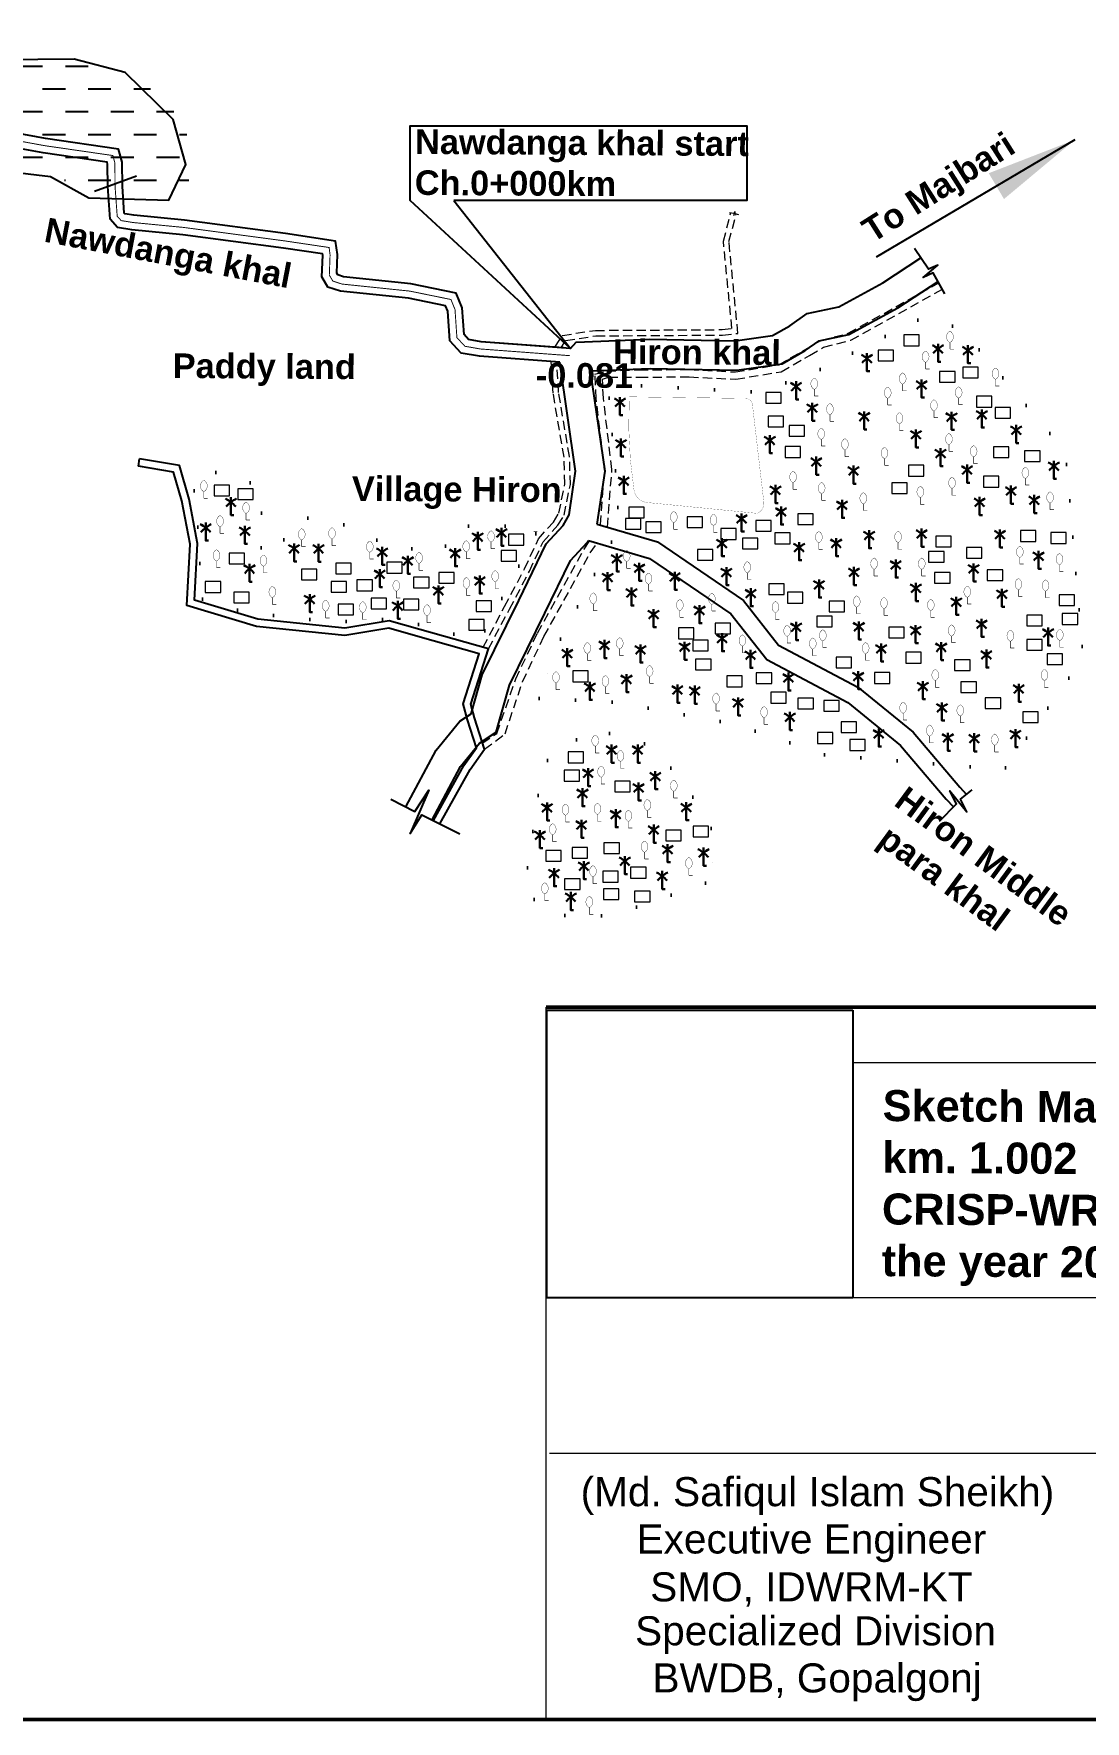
# Model space of a CAD drawing. Header units: millimetres. Extents: x 103 to 31349, y -116980 to -48.
# Drawn here: x 30132 to 30709, y -116980 to -116055 of the extents above; entities that cross this region are included whole.
import ezdxf
from ezdxf.enums import TextEntityAlignment as Align

# ---------------------------------------------------------------- set-up
doc = ezdxf.new("R2010")
doc.units = ezdxf.units.MM
doc.header["$MEASUREMENT"] = 0
for name, pattern in [('ACAD_ISO02W100', [15, 12, -3]), ('CENTERX2', [4, 2.5, -0.5, 0.5, -0.5]), ('DASHED2', [0.375, 0.25, -0.125]), ('DOT2', [0.125, 0, -0.125]), ('HIDDENX2', [0.75, 0.5, -0.25])]:
    doc.linetypes.add(name, pattern=pattern)
for name, color, linetype in [('boundary', 7, 'Continuous'), ('Home Stead', 151, 'Continuous'), ('Khal', 4, 'Continuous'), ('TEXT', 5, 'Continuous'), ('Trees', 77, 'Continuous')]:
    doc.layers.add(name, color=color, linetype=linetype)
for name, color, linetype, lineweight in [('Earthan Road', 7, 'DASHED2', 9), ('existing-profile', 5, 'ACAD_ISO02W100', 25), ('FRAM', 7, 'Continuous', 50), ('HOUSE', 144, 'Continuous', 18), ('PL', 7, 'Continuous', 15), ('Pond or Ditch', 7, 'Continuous', 9), ('PUCCA ROAD', 1, 'Continuous', 30)]:
    doc.layers.add(name, color=color, linetype=linetype, lineweight=lineweight)
doc.styles.add('AR', font='arial.ttf', dxfattribs={"height": 450})
doc.styles.get("Standard").update_dxf_attribs({"font": 'arial.ttf'})
doc.styles.add('sum', font='arialbd.ttf')
doc.dimstyles.get("Standard").update_dxf_attribs({"dimtxt": 0.18, "dimasz": 0.18, "dimexe": 0.18, "dimexo": 0.0625, "dimgap": 0.09, "dimtad": 0, "dimtih": 1, "dimtoh": 1, "dimdec": 4, "dimzin": 0, "dimdsep": 46, "dimtxsty": 'Standard', "dimblk": 'DATUMBLANK', "dimcen": 0.09, "dimadec": 0, "dimazin": 0, "dimtfac": 1, "dimtdec": 4, "dimtofl": 0, "dimtmove": 0, "dimatfit": 3, "dimfxl": 1, "dimtolj": 1, "dimtzin": 0, "dimarcsym": 0})
picture_1 = doc.add_image_def('image1.png', size_in_pixel=(204, 192))

# ---------------------------------------------------------------- blocks, each defined once
blk = doc.blocks.new('A$C7FEE66E4')
at = {"layer": 'Trees', "linetype": 'Continuous', "const_width": 0.000142}
blk.add_lwpolyline([(0, 0.00001, 0.606435), (0, 0.00493, 0.606435)], format="xyb", close=True, dxfattribs=at)
at = {"layer": 'Trees', "linetype": 'Continuous', "const_width": 0.000252}
for points in [[(0, 0.00001), (0, -0.00287)], [(0, -0.00287), (0.00172, -0.00287)]]:
    blk.add_lwpolyline(points, dxfattribs=at)
blk = doc.blocks.new('A$C01DB3217')
at = {"layer": 'Trees', "color": 1, "lineweight": 30}
blk.add_lwpolyline([(0, 0.0028), (0, -0.00714), (0.00154, -0.00714)], dxfattribs=at)
for centre, start, end in [((-0.01201, -0.01535), 41.24911, 62.67823), ((0.01201, -0.01535), 117.32177, 138.75089)]:
    blk.add_arc(centre, 0.01949, start, end, dxfattribs=at)
blk = doc.blocks.new('_DatumBlank')
at = {"color": 0, "linetype": 'ByBlock', "lineweight": -2}
for p, q in [((0, 0.577), (-1, 0)), ((0, -0.577), (0, 0.577)), ((-1, 0), (0, -0.577))]:
    blk.add_line(p, q, dxfattribs=at)

msp = doc.modelspace()

# ---------------------------------------------------------------- hatches: boundary and pattern name
at = {"layer": 'Khal', "lineweight": 25, "ltscale": 0.1}
h = msp.add_hatch(dxfattribs=at)
h.set_pattern_fill('DASH', color=256, scale=100, style=0)
h.set_pattern_definition([(0, (-24825.422, 12427.32), (12.5, 12.5), [12.5, -12.5])])
h.paths.add_polyline_path([(30146.78, -116133.86), (30167.74, -116145.59), (30211.6, -116146.81), (30220.95, -116127.33), (30214.04, -116102.57), (30187.64, -116076.86), (30159.61, -116069.55), (30119.81, -116069.96), (30080, -116069.15), (30069.44, -116067.93), (30056.45, -116084.98), (30036.95, -116084.57), (30008.92, -116082.13), (30001.61, -116076.86), (29991.46, -116068.34), (29963.43, -116063.46), (29914.15, -116075.27), (29868.66, -116074.86), (29847.94, -116080.95), (29842.26, -116096.37), (29842.16, -116125.62), (29855.26, -116143.05), (29895.46, -116151.19), (29929.82, -116153.21), (29963.29, -116148.92), (29986.01, -116144.12), (29999.85, -116142.84), (30024.22, -116120.32), (30042.1, -116120.72), (30062.81, -116124.38), (30094.49, -116127.62)])

# ---------------------------------------------------------------- linework, layer by layer
at = {"layer": 'boundary', "color": 0, "const_width": 1.88}
msp.add_lwpolyline([(29287.27, -115510.5), (31347.69, -115510.5), (31347.69, -116979.22), (29287.27, -116979.22), (29287.27, -115510.5)], dxfattribs=at)
at = {"layer": 'Earthan Road', "color": 7, "linetype": 'HIDDENX2', "ltscale": 10}
for points in [[(30417.98, -116226.84), (30422.02, -116220.32), (30440.22, -116217.6), (30509.58, -116217.19), (30515.02, -116216.59), (30510.3, -116168.72), (30514.38, -116153.06)], [(30421.35, -116227.09), (30423.83, -116223.08), (30440.45, -116220.59), (30509.76, -116220.19), (30518.29, -116219.24), (30513.34, -116168.95), (30517.31, -116153.71)], [(30513.74, -116152.92), (30516, -116153.4), (30516.06, -116154.54), (30516.49, -116152.48), (30516.62, -116153.55), (30518.51, -116154)], [(30442.8, -116324.26), (30442.91, -116324.09), (30445.17, -116293.97), (30440.54, -116255.08), (30439.88, -116241.52), (30446.38, -116239.87), (30464.02, -116239.21), (30491.72, -116239.1), (30516.89, -116240.37), (30540.67, -116236.43), (30555.59, -116227.82), (30563.72, -116223.12), (30578.71, -116219.19), (30628.38, -116191.56)], [(30446.81, -116325.45), (30446.83, -116325.43), (30449.19, -116293.88), (30444.53, -116254.75), (30444.03, -116244.4), (30447.38, -116243.33), (30464.04, -116243.21), (30491.63, -116243.1), (30517.12, -116244.38), (30542.04, -116240.25), (30557.59, -116231.28), (30565.25, -116226.85), (30580.21, -116222.93), (30630.37, -116195.03)], [(30378.59, -116391.32), (30390.36, -116369.04), (30401.3, -116348.33), (30408.95, -116331.83), (30417.21, -116322.67), (30420.14, -116317.79), (30423.41, -116301.81), (30422.96, -116287.12), (30416.99, -116252), (30415.9, -116234.7)], [(30381.54, -116392.15), (30393.01, -116370.44), (30403.99, -116349.66), (30411.48, -116333.5), (30419.63, -116324.46), (30422.98, -116318.9), (30426.42, -116302.07), (30425.95, -116286.82), (30419.98, -116251.65), (30418.92, -116234.93)], [(30378.09, -116443.87), (30386.07, -116438.64), (30396.46, -116408.7), (30408.4, -116383.53), (30433.93, -116337.56), (30437, -116332.96)], [(30379.4, -116447.23), (30390.62, -116438.85), (30400.18, -116410.2), (30411.96, -116385.36), (30437.35, -116339.64), (30441.01, -116334.16)]]:
    msp.add_lwpolyline(points, dxfattribs=at)
at = {"layer": 'FRAM', "linetype": 'Continuous', "const_width": 2.08}
msp.add_lwpolyline([(30413.05, -116588.67), (31344.55, -116588.67), (31344.55, -116588.67)], dxfattribs=at)
at = {"layer": 'Home Stead', "color": 7, "linetype": 'DOT2', "lineweight": 50, "ltscale": 159.474072, "flags": 128}
for points in [[(30409.31, -116419.35), (30451.68, -116421.51), (30516.62, -116433.48), (30565.21, -116450.18), (30664.37, -116458.36), (30707.58, -116397.08), (30697.82, -116284.25), (30640.68, -116216.7), (30619.4, -116210.67), (30558.67, -116241.37), (30529.87, -116251.44), (30460.18, -116247.74), (30447.56, -116254.13), (30452.24, -116307.34), (30452.68, -116326.89), (30420, -116388.76), (30409.31, -116419.35)], [(30407.46, -116329.05), (30377.65, -116386.01), (30374.29, -116387.45), (30336.51, -116376.98), (30321.36, -116375.87), (30296.73, -116377.59), (30247.45, -116372.19), (30224.02, -116364.63), (30223.57, -116350.22), (30221.69, -116314.24), (30219.2, -116299.72), (30226.78, -116295.19), (30240.48, -116296.1), (30249.88, -116300.4), (30255.21, -116304.13), (30258.77, -116311.45), (30256.33, -116320.58), (30253.76, -116330.21), (30258.16, -116339.44), (30265.67, -116341.07), (30270.34, -116330.31), (30277.85, -116319.77), (30303.84, -116324.43), (30327.59, -116336.2), (30355.41, -116339.04), (30359.87, -116333.76), (30362.71, -116325.04), (30391.33, -116324.97), (30407.12, -116324.34), (30407.46, -116329.05)], [(30500.56, -116520.63), (30474.89, -116529.62), (30448.43, -116538.61), (30416.94, -116538.34), (30401.06, -116524.86), (30406.36, -116488.63), (30410.35, -116461.29), (30414.82, -116451.08), (30439.7, -116436.27), (30471.19, -116445.53), (30490.5, -116468.27), (30507.7, -116497.62), (30500.56, -116520.63)]]:
    msp.add_lwpolyline(points, dxfattribs=at)
at = {"layer": 'HOUSE'}
for points in [[(30609.25, -116225.99), (30617.69, -116225.99), (30617.69, -116220.09), (30609.25, -116220.09), (30609.25, -116225.99)], [(30595.18, -116234.36), (30603.61, -116234.36), (30603.61, -116228.45), (30595.18, -116228.45), (30595.18, -116234.36)], [(30628.85, -116245.96), (30637.29, -116245.96), (30637.29, -116240.05), (30628.85, -116240.05), (30628.85, -116245.96)], [(30641.6, -116243.68), (30650.04, -116243.68), (30650.04, -116237.77), (30641.6, -116237.77), (30641.6, -116243.68)], [(30533.53, -116257.56), (30541.97, -116257.56), (30541.97, -116251.65), (30533.53, -116251.65), (30533.53, -116257.56)], [(30649.02, -116259.65), (30657.46, -116259.65), (30657.46, -116253.74), (30649.02, -116253.74), (30649.02, -116259.65)], [(30659.29, -116265.73), (30667.73, -116265.73), (30667.73, -116259.83), (30659.29, -116259.83), (30659.29, -116265.73)], [(30534.86, -116270.48), (30543.3, -116270.48), (30543.3, -116264.58), (30534.86, -116264.58), (30534.86, -116270.48)], [(30546.28, -116275.62), (30554.72, -116275.62), (30554.72, -116269.71), (30546.28, -116269.71), (30546.28, -116275.62)], [(30544.19, -116287.22), (30552.62, -116287.22), (30552.62, -116281.31), (30544.19, -116281.31), (30544.19, -116287.22)], [(30658.33, -116287.31), (30666.77, -116287.31), (30666.77, -116281.4), (30658.33, -116281.4), (30658.33, -116287.31)], [(30675.44, -116289.57), (30683.87, -116289.57), (30683.87, -116283.67), (30675.44, -116283.67), (30675.44, -116289.57)], [(30611.7, -116297.44), (30620.13, -116297.44), (30620.13, -116291.54), (30611.7, -116291.54), (30611.7, -116297.44)], [(30231.16, -116308.38), (30239.6, -116308.38), (30239.6, -116302.48), (30231.16, -116302.48), (30231.16, -116308.38)], [(30244.15, -116310.3), (30252.59, -116310.3), (30252.59, -116304.4), (30244.15, -116304.4), (30244.15, -116310.3)], [(30602.56, -116307.1), (30611, -116307.1), (30611, -116301.19), (30602.56, -116301.19), (30602.56, -116307.1)], [(30652.88, -116303.49), (30661.32, -116303.49), (30661.32, -116297.59), (30652.88, -116297.59), (30652.88, -116303.49)], [(30458.38, -116320.36), (30466.82, -116320.36), (30466.82, -116314.46), (30458.38, -116314.46), (30458.38, -116320.36)], [(30456.65, -116326.62), (30465.09, -116326.62), (30465.09, -116320.71), (30456.65, -116320.71), (30456.65, -116326.62)], [(30467.7, -116328.45), (30476.14, -116328.45), (30476.14, -116322.54), (30467.7, -116322.54), (30467.7, -116328.45)], [(30490.5, -116325.75), (30498.94, -116325.75), (30498.94, -116319.85), (30490.5, -116319.85), (30490.5, -116325.75)], [(30528.11, -116327.73), (30536.55, -116327.73), (30536.55, -116321.82), (30528.11, -116321.82), (30528.11, -116327.73)], [(30551.04, -116324.1), (30559.47, -116324.1), (30559.47, -116318.2), (30551.04, -116318.2), (30551.04, -116324.1)], [(30392.45, -116335.28), (30400.89, -116335.28), (30400.89, -116329.37), (30392.45, -116329.37), (30392.45, -116335.28)], [(30508.83, -116332.18), (30517.27, -116332.18), (30517.27, -116326.27), (30508.83, -116326.27), (30508.83, -116332.18)], [(30520.76, -116337.36), (30529.2, -116337.36), (30529.2, -116331.45), (30520.76, -116331.45), (30520.76, -116337.36)], [(30538.47, -116334.59), (30546.91, -116334.59), (30546.91, -116328.68), (30538.47, -116328.68), (30538.47, -116334.59)], [(30626.76, -116336.35), (30635.2, -116336.35), (30635.2, -116330.45), (30626.76, -116330.45), (30626.76, -116336.35)], [(30673.13, -116333.29), (30681.57, -116333.29), (30681.57, -116327.38), (30673.13, -116327.38), (30673.13, -116333.29)], [(30689.76, -116334.38), (30698.19, -116334.38), (30698.19, -116328.48), (30689.76, -116328.48), (30689.76, -116334.38)], [(30239.29, -116345.6), (30247.72, -116345.6), (30247.72, -116339.69), (30239.29, -116339.69), (30239.29, -116345.6)], [(30388.47, -116344.13), (30396.91, -116344.13), (30396.91, -116338.22), (30388.47, -116338.22), (30388.47, -116344.13)], [(30496.02, -116343.59), (30504.46, -116343.59), (30504.46, -116337.68), (30496.02, -116337.68), (30496.02, -116343.59)], [(30622.82, -116344.66), (30631.26, -116344.66), (30631.26, -116338.75), (30622.82, -116338.75), (30622.82, -116344.66)], [(30643.6, -116342.47), (30652.04, -116342.47), (30652.04, -116336.57), (30643.6, -116336.57), (30643.6, -116342.47)], [(30279.04, -116354.45), (30287.47, -116354.45), (30287.47, -116348.55), (30279.04, -116348.55), (30279.04, -116354.45)], [(30297.78, -116351.06), (30306.22, -116351.06), (30306.22, -116345.15), (30297.78, -116345.15), (30297.78, -116351.06)], [(30325.83, -116350.62), (30334.27, -116350.62), (30334.27, -116344.71), (30325.83, -116344.71), (30325.83, -116350.62)], [(30354.37, -116356.23), (30362.8, -116356.23), (30362.8, -116350.32), (30354.37, -116350.32), (30354.37, -116356.23)], [(30626.1, -116356.24), (30634.54, -116356.24), (30634.54, -116350.34), (30626.1, -116350.34), (30626.1, -116356.24)], [(30654.98, -116354.71), (30663.41, -116354.71), (30663.41, -116348.81), (30654.98, -116348.81), (30654.98, -116354.71)], [(30226.3, -116361.24), (30234.73, -116361.24), (30234.73, -116355.33), (30226.3, -116355.33), (30226.3, -116361.24)], [(30241.94, -116366.99), (30250.38, -116366.99), (30250.38, -116361.09), (30241.94, -116361.09), (30241.94, -116366.99)], [(30295.27, -116361.09), (30303.71, -116361.09), (30303.71, -116355.19), (30295.27, -116355.19), (30295.27, -116361.09)], [(30309.45, -116360.36), (30317.89, -116360.36), (30317.89, -116354.45), (30309.45, -116354.45), (30309.45, -116360.36)], [(30340.49, -116358.73), (30348.93, -116358.73), (30348.93, -116352.83), (30340.49, -116352.83), (30340.49, -116358.73)], [(30535.14, -116362.46), (30543.58, -116362.46), (30543.58, -116356.56), (30535.14, -116356.56), (30535.14, -116362.46)], [(30545.4, -116367.11), (30553.83, -116367.11), (30553.83, -116361.2), (30545.4, -116361.2), (30545.4, -116367.11)], [(30299.11, -116373.63), (30307.55, -116373.63), (30307.55, -116367.73), (30299.11, -116367.73), (30299.11, -116373.63)], [(30317.27, -116370.24), (30325.71, -116370.24), (30325.71, -116364.33), (30317.27, -116364.33), (30317.27, -116370.24)], [(30334.88, -116370.83), (30343.32, -116370.83), (30343.32, -116364.93), (30334.88, -116364.93), (30334.88, -116370.83)], [(30374.74, -116371.72), (30383.18, -116371.72), (30383.18, -116365.81), (30374.74, -116365.81), (30374.74, -116371.72)], [(30568.24, -116371.89), (30576.67, -116371.89), (30576.67, -116365.99), (30568.24, -116365.99), (30568.24, -116371.89)], [(30694.35, -116368.48), (30702.79, -116368.48), (30702.79, -116362.58), (30694.35, -116362.58), (30694.35, -116368.48)], [(30370.75, -116382.04), (30379.19, -116382.04), (30379.19, -116376.14), (30370.75, -116376.14), (30370.75, -116382.04)], [(30505.76, -116383.94), (30514.19, -116383.94), (30514.19, -116378.03), (30505.76, -116378.03), (30505.76, -116383.94)], [(30561.54, -116380.1), (30569.97, -116380.1), (30569.97, -116374.19), (30561.54, -116374.19), (30561.54, -116380.1)], [(30600.95, -116386.19), (30609.39, -116386.19), (30609.39, -116380.28), (30600.95, -116380.28), (30600.95, -116386.19)], [(30676.63, -116379.63), (30685.07, -116379.63), (30685.07, -116373.73), (30676.63, -116373.73), (30676.63, -116379.63)], [(30696.1, -116378.76), (30704.54, -116378.76), (30704.54, -116372.85), (30696.1, -116372.85), (30696.1, -116378.76)], [(30485.64, -116386.67), (30494.08, -116386.67), (30494.08, -116380.76), (30485.64, -116380.76), (30485.64, -116386.67)], [(30493.59, -116393.37), (30502.03, -116393.37), (30502.03, -116387.46), (30493.59, -116387.46), (30493.59, -116393.37)], [(30676.65, -116392.99), (30685.09, -116392.99), (30685.09, -116387.09), (30676.65, -116387.09), (30676.65, -116392.99)], [(30495.08, -116403.79), (30503.52, -116403.79), (30503.52, -116397.88), (30495.08, -116397.88), (30495.08, -116403.79)], [(30572.08, -116402.58), (30580.51, -116402.58), (30580.51, -116396.68), (30572.08, -116396.68), (30572.08, -116402.58)], [(30610.35, -116399.96), (30618.79, -116399.96), (30618.79, -116394.05), (30610.35, -116394.05), (30610.35, -116399.96)], [(30637.06, -116404.14), (30645.5, -116404.14), (30645.5, -116398.24), (30637.06, -116398.24), (30637.06, -116404.14)], [(30687.79, -116400.84), (30696.22, -116400.84), (30696.22, -116394.93), (30687.79, -116394.93), (30687.79, -116400.84)], [(30427.78, -116410.24), (30436.22, -116410.24), (30436.22, -116404.33), (30427.78, -116404.33), (30427.78, -116410.24)], [(30512.21, -116412.97), (30520.65, -116412.97), (30520.65, -116407.06), (30512.21, -116407.06), (30512.21, -116412.97)], [(30528.35, -116411.23), (30536.79, -116411.23), (30536.79, -116405.33), (30528.35, -116405.33), (30528.35, -116411.23)], [(30593.07, -116411.11), (30601.51, -116411.11), (30601.51, -116405.2), (30593.07, -116405.2), (30593.07, -116411.11)], [(30536.3, -116421.9), (30544.74, -116421.9), (30544.74, -116416), (30536.3, -116416), (30536.3, -116421.9)], [(30640.56, -116416.16), (30649, -116416.16), (30649, -116410.26), (30640.56, -116410.26), (30640.56, -116416.16)], [(30551.2, -116425.13), (30559.64, -116425.13), (30559.64, -116419.22), (30551.2, -116419.22), (30551.2, -116425.13)], [(30565.35, -116426.37), (30573.79, -116426.37), (30573.79, -116420.46), (30565.35, -116420.46), (30565.35, -116426.37)], [(30653.9, -116424.91), (30662.34, -116424.91), (30662.34, -116419), (30653.9, -116419), (30653.9, -116424.91)], [(30574.79, -116438.14), (30583.23, -116438.14), (30583.23, -116432.24), (30574.79, -116432.24), (30574.79, -116438.14)], [(30674.47, -116432.56), (30682.9, -116432.56), (30682.9, -116426.65), (30674.47, -116426.65), (30674.47, -116432.56)], [(30561.9, -116444.04), (30570.33, -116444.04), (30570.33, -116438.13), (30561.9, -116438.13), (30561.9, -116444.04)], [(30579.65, -116447.87), (30588.09, -116447.87), (30588.09, -116441.96), (30579.65, -116441.96), (30579.65, -116447.87)], [(30425.22, -116454.61), (30433.66, -116454.61), (30433.66, -116448.71), (30425.22, -116448.71), (30425.22, -116454.61)], [(30423.05, -116464.68), (30431.49, -116464.68), (30431.49, -116458.78), (30423.05, -116458.78), (30423.05, -116464.68)], [(30450.71, -116470.61), (30459.15, -116470.61), (30459.15, -116464.7), (30450.71, -116464.7), (30450.71, -116470.61)], [(30493.79, -116495.29), (30502.23, -116495.29), (30502.23, -116489.38), (30493.79, -116489.38), (30493.79, -116495.29)], [(30444.84, -116504.49), (30453.27, -116504.49), (30453.27, -116498.59), (30444.84, -116498.59), (30444.84, -116504.49)], [(30478.77, -116497.46), (30487.21, -116497.46), (30487.21, -116491.56), (30478.77, -116491.56), (30478.77, -116497.46)], [(30412.92, -116508.58), (30421.35, -116508.58), (30421.35, -116502.67), (30412.92, -116502.67), (30412.92, -116508.58)], [(30427.38, -116507.01), (30435.82, -116507.01), (30435.82, -116501.1), (30427.38, -116501.1), (30427.38, -116507.01)], [(30423.29, -116524.13), (30431.73, -116524.13), (30431.73, -116518.23), (30423.29, -116518.23), (30423.29, -116524.13)], [(30444.21, -116520.05), (30452.65, -116520.05), (30452.65, -116514.14), (30444.21, -116514.14), (30444.21, -116520.05)], [(30459.46, -116517.85), (30467.9, -116517.85), (30467.9, -116511.94), (30459.46, -116511.94), (30459.46, -116517.85)], [(30444.52, -116529.63), (30452.96, -116529.63), (30452.96, -116523.73), (30444.52, -116523.73), (30444.52, -116529.63)], [(30461.66, -116530.89), (30470.1, -116530.89), (30470.1, -116524.98), (30461.66, -116524.98), (30461.66, -116530.89)]]:
    msp.add_lwpolyline(points, dxfattribs=at)
at = {"layer": 'Khal', "lineweight": 25, "ltscale": 0.1}
for points in [[(30141.5, -116133.25), (30162.46, -116144.98), (30206.32, -116146.2), (30215.67, -116126.72), (30208.76, -116101.96), (30182.36, -116076.25), (30154.33, -116068.94), (30114.53, -116069.35)], [(30422.73, -116227.19), (30377.58, -116223.82), (30370.63, -116222.6), (30368.12, -116219.9), (30367.13, -116205.24), (30363.85, -116197.17), (30338.99, -116192.1), (30302.08, -116188.26), (30298.89, -116187.23), (30298.32, -116186.24), (30298.7, -116176.04), (30297.75, -116168.65), (30270.27, -116164.56), (30214.84, -116157.18), (30187.09, -116154.48), (30182.18, -116153.68), (30181.89, -116153.36), (30180.81, -116138.47), (30180.74, -116125.3), (30178.77, -116118.16), (30138.74, -116112.35), (30104.81, -116106.13)], [(30089.21, -116127.02), (30141.5, -116133.25)], [(30165.58, -116141.29), (30188.55, -116132.94)], [(30631.77, -116197.49), (30625.22, -116186.05), (30619.77, -116188.57), (30627.95, -116181.77), (30622.69, -116184.05), (30615.04, -116172.71)], [(30426.57, -116227.48), (30429.55, -116224.11), (30470.04, -116222.4), (30516.68, -116223.41), (30537.2, -116220.44), (30546.64, -116215.12), (30556.29, -116208.38), (30573.51, -116204.65), (30597.64, -116191.53), (30618.54, -116177.89)], [(30441.11, -116323.75), (30445.42, -116294.73), (30437.53, -116239.79), (30470.2, -116238.41), (30517.66, -116239.44), (30542.45, -116235.85), (30555.17, -116228.68), (30562.82, -116223.33), (30579.14, -116219.8), (30605.85, -116205.28), (30627.97, -116190.84)], [(30336.26, -116478.81), (30352.81, -116447.82), (30365.81, -116431.85), (30372.01, -116427.8), (30378.1, -116406.42), (30398.11, -116365.62), (30413.13, -116334.65), (30422.53, -116324.55), (30425.7, -116318.64), (30429.25, -116294.7), (30420.69, -116235.06)], [(30441.11, -116323.75), (30474.18, -116333.61), (30521.37, -116365.68), (30540.59, -116390.13), (30584.01, -116413.2), (30614.4, -116437.96), (30639.96, -116467.97), (30643.66, -116471.97)], [(30350.57, -116485.98), (30366.2, -116456.72), (30376.65, -116443.88), (30385.76, -116437.93), (30393.1, -116412.18), (30412.49, -116372.63), (30426.48, -116343.79), (30435.65, -116333.93), (30436.28, -116332.75)], [(30436.28, -116332.75), (30469.84, -116342.75), (30514.46, -116373.08), (30534.03, -116397.97), (30578.45, -116421.57), (30607.38, -116445.14), (30632.48, -116474.62), (30636.42, -116478.87)], [(30328.04, -116474.57), (30341.23, -116481.36), (30348.76, -116469.61), (30338.58, -116493.39), (30344.97, -116483.13), (30365.75, -116493.7)], [(30628.85, -116486.63), (30638.05, -116477.19), (30634.44, -116470.13), (30643.7, -116481.6), (30640.37, -116474.61), (30646.68, -116469.54)]]:
    msp.add_lwpolyline(points, dxfattribs=at)
at = {"layer": 'Khal', "color": 7, "linetype": 'CENTERX2', "lineweight": 30, "ltscale": 5, "const_width": 0.515}
msp.add_lwpolyline([(30426.27, -116231.47), (30377.09, -116227.79), (30368.61, -116226.31), (30364.22, -116221.58), (30363.18, -116206.15), (30360.95, -116200.66), (30338.38, -116196.06), (30301.25, -116192.2), (30296.2, -116190.57), (30294.28, -116187.25), (30294.69, -116176.22), (30294.17, -116172.16), (30269.71, -116168.52), (30214.38, -116161.15), (30186.58, -116158.45), (30180.17, -116157.4), (30178, -116155.03), (30176.81, -116138.63), (30176.74, -116125.85), (30175.61, -116121.74), (30138.09, -116116.3), (30103.97, -116110.04)], dxfattribs=at)
at = {"layer": 'Khal', "color": 3, "lineweight": 25, "ltscale": 0.1}
for points in [[(30426.57, -116227.48), (30377.58, -116223.82), (30370.63, -116222.6), (30368.12, -116219.9), (30367.13, -116205.24), (30363.85, -116197.17), (30338.99, -116192.1), (30302.08, -116188.26), (30298.89, -116187.23), (30298.32, -116186.24), (30298.7, -116176.04), (30297.75, -116168.65), (30270.27, -116164.56), (30214.84, -116157.18), (30187.09, -116154.48), (30182.18, -116153.68), (30181.89, -116153.36), (30180.81, -116138.47), (30180.74, -116125.3), (30178.77, -116118.16), (30138.74, -116112.35), (30104.81, -116106.13)], [(30420.69, -116235.06), (30376.59, -116231.77), (30366.6, -116230.02), (30360.33, -116223.27), (30359.23, -116207.06), (30358.05, -116204.15), (30337.77, -116200.02), (30300.42, -116196.13), (30293.51, -116193.9), (30290.24, -116188.25), (30290.68, -116176.4), (30290.59, -116175.67), (30269.15, -116172.48), (30213.92, -116165.12), (30186.06, -116162.42), (30178.15, -116161.13), (30174.12, -116156.7), (30172.81, -116138.78), (30172.74, -116126.4), (30172.45, -116125.32), (30137.44, -116120.24), (30103.13, -116113.96)]]:
    msp.add_lwpolyline(points, dxfattribs=at)
at = {"layer": 'PL'}
for p, q in [((30413, -116588.67), (30413, -116978.92)), ((31344.55, -116619.13), (30581.22, -116619.13)), ((31345.11, -116748.05), (30413.6, -116748.05)), ((31346.52, -116833.43), (30415.02, -116833.43))]:
    msp.add_line(p, q, dxfattribs=at)
at = {"layer": 'Pond or Ditch', "color": 4, "const_width": 0.0967}
msp.add_lwpolyline([(30458.74, -116254.02), (30522.42, -116254.89, -0.395668), (30526.26, -116258.59), (30532.45, -116311.55, -0.318942), (30528.95, -116317.93), (30468.48, -116311.97, -0.342373), (30461.31, -116305.18, -0.051484), (30458.74, -116254.02, -1.305672)], format="xyb", dxfattribs=at)
at = {"layer": 'PUCCA ROAD', "lineweight": 25}
for points in [[(30189.61, -116291.98), (30190.28, -116288.04)], [(30351.34, -116486.37), (30368.1, -116456.16), (30374.98, -116446.53), (30370.05, -116431.1), (30367.73, -116422.34), (30376.48, -116394.88), (30342.77, -116385.39), (30326.91, -116380.93), (30302.86, -116384.9), (30254.37, -116379.94), (30216.23, -116368.44), (30218.03, -116334.73), (30213.46, -116311.01), (30208.92, -116295.24), (30189.61, -116291.98)], [(30354.91, -116488.18), (30371.49, -116458.3), (30379.4, -116447.23), (30373.89, -116429.98), (30371.89, -116422.44), (30381.54, -116392.15), (30343.85, -116381.54), (30327.14, -116376.83), (30302.74, -116380.87), (30255.16, -116376), (30220.39, -116365.52), (30222.06, -116334.46), (30217.36, -116310.08), (30212.06, -116291.72), (30190.28, -116288.04)]]:
    msp.add_lwpolyline(points, dxfattribs=at)
at = {"layer": 'TEXT', "color": 7}
msp.add_lwpolyline([(30362.6, -116146.36), (30426.57, -116227.48), (30338.67, -116146.36), (30338.67, -116105.41), (30523.07, -116105.41), (30523.07, -116146.36)], close=True, dxfattribs=at)

# ---------------------------------------------------------------- block references
at = {"layer": 'Trees', "linetype": 'DOT2', "ltscale": 0.2, "xscale": 1263.135784421829, "yscale": 1263.135784421829, "zscale": 1263.135784421829}
for p in [(30634.49, -116224.26), (30621.15, -116235.12), (30608.57, -116247.12), (30659.47, -116244.45), (30560.14, -116249.98), (30600.37, -116254.93), (30639.26, -116254.74), (30568.72, -116263.89), (30625.73, -116261.84), (30606.85, -116268.89), (30563.95, -116277.42), (30576.92, -116283.18), (30633.93, -116280.32), (30598.65, -116287.94), (30647.46, -116286.99), (30548.51, -116301.09), (30675.87, -116298.8), (30225.49, -116306.01), (30564.15, -116307.18), (30618.29, -116309.28), (30635.64, -116304.32), (30689.41, -116312.33), (30248.65, -116317.97), (30587.02, -116312.71), (30234.37, -116325.3), (30483.11, -116323.06), (30504.89, -116324.64), (30279.15, -116332.5), (30295.75, -116331.99), (30316.47, -116339.32), (30369.34, -116339.12), (30382.96, -116333.69), (30562.62, -116334.05), (30606.08, -116333.93), (30232.44, -116344.08), (30258.18, -116346.91), (30343.49, -116345.49), (30457.27, -116344.44), (30592.92, -116348.6), (30619.04, -116348.6), (30672.81, -116342.12), (30694.54, -116346.12), (30385.21, -116355.49), (30469.28, -116356.83), (30523.42, -116350.54), (30263.07, -116364.14), (30331.01, -116360.66), (30369.44, -116359.27), (30438.96, -116367.69), (30503.98, -116367.88), (30644.02, -116364.03), (30672.05, -116359.84), (30686.92, -116360.6), (30292.28, -116371.72), (30312.61, -116372.5), (30347.86, -116374.17), (30486.43, -116371.31), (30538.87, -116372.45), (30583.39, -116369.37), (30598.38, -116370.2), (30624, -116371.27), (30545.26, -116385.41), (30635.43, -116385.25), (30435.72, -116394.93), (30453.48, -116392.3), (30520.75, -116390.74), (30559.31, -116392.4), (30564.82, -116387.92), (30588.27, -116394.96), (30667.65, -116388.11), (30694.74, -116387.66), (30418.56, -116410.94), (30445.64, -116413.03), (30469.85, -116407.51), (30626.47, -116409.64), (30686.33, -116409.64), (30506.29, -116422.59), (30532.6, -116430.02), (30608.86, -116427.61), (30640.19, -116429.07), (30623.42, -116440.12), (30440.05, -116445.67), (30659.07, -116445.08), (30453.88, -116454.01), (30443.28, -116462.61), (30483.1, -116470.32), (30423.77, -116483.49), (30441.28, -116483.03), (30458.27, -116486.84), (30468.65, -116480.93), (30416.7, -116494.24), (30467.09, -116503.76), (30491.37, -116512.81), (30438.8, -116517.25), (30412.4, -116526.63), (30436.83, -116534.08)]:
    msp.add_blockref('A$C7FEE66E4', p, dxfattribs=at)
at = {"layer": 'Trees', "ltscale": 0.1, "xscale": 996.0728210867092, "yscale": 996.0728210867092, "zscale": 996.0728210867044}
for p in [(30589, -116232.9), (30627.96, -116227.67), (30644.38, -116228.54), (30550.13, -116248.31), (30618.97, -116247.36), (30453.61, -116256.92), (30559.03, -116260.03), (30587.48, -116264.81), (30635.39, -116264.98), (30651.98, -116263.77), (30454.13, -116279.59), (30535.78, -116277.84), (30615.86, -116274.65), (30670.82, -116272.23), (30561.21, -116289.61), (30629.34, -116285.01), (30581.62, -116294.54), (30643.89, -116293.98), (30691.47, -116291.91), (30455.68, -116300.14), (30538.85, -116305.13), (30667.96, -116305.52), (30240.34, -116311.75), (30541.92, -116316.96), (30575.37, -116313.32), (30650.76, -116311.71), (30680.74, -116310.61), (30226.53, -116325.76), (30247.98, -116327.59), (30520.27, -116320.78), (30375.61, -116330.79), (30388.63, -116328.55), (30509.5, -116334.29), (30551.82, -116336.51), (30572.13, -116334.29), (30590.21, -116329.95), (30618.95, -116329.09), (30661.9, -116329.47), (30274.94, -116337.18), (30288.35, -116337.33), (30323.27, -116339.1), (30337.31, -116343.92), (30363.25, -116339.77), (30451.9, -116342.75), (30604.79, -116346.02), (30683.08, -116341.29), (30250.52, -116348.33), (30321.92, -116351.22), (30376.73, -116354.81), (30446.85, -116352.89), (30464.18, -116347.85), (30483.63, -116352.68), (30511.97, -116350.17), (30581.85, -116350.09), (30647.46, -116348.16), (30354.04, -116360.2), (30459.91, -116361.41), (30525.3, -116361.76), (30562.76, -116356.95), (30615.83, -116358.88), (30663, -116362.04), (30283.55, -116364.97), (30331.8, -116368.62), (30472.02, -116373.23), (30497.18, -116371.03), (30637.97, -116366.44), (30550.17, -116380.25), (30584.56, -116379.98), (30615.69, -116381.97), (30651.86, -116378.53), (30445.06, -116390.13), (30489.07, -116391.1), (30509.56, -116386.42), (30596.8, -116392.07), (30629.69, -116391.27), (30688.31, -116383.34), (30424.71, -116394.67), (30464.86, -116392.61), (30525.16, -116395.57), (30654.45, -116395.39), (30457.16, -116408.82), (30545.94, -116407.99), (30584.22, -116407.24), (30437.08, -116413.08), (30485.08, -116414.6), (30494.57, -116415.15), (30619.65, -116412.71), (30672.19, -116414.08), (30518.36, -116421.61), (30630.11, -116424.39), (30546.74, -116429.59), (30595.45, -116438.68), (30449.03, -116447.52), (30463.36, -116447.52), (30633.34, -116440.96), (30647.85, -116441.29), (30670.4, -116438.96), (30436.11, -116460.32), (30472.99, -116462.06), (30433.05, -116471.36), (30463.8, -116468.3), (30413.61, -116479.19), (30451.3, -116482.89), (30489.96, -116479.09), (30432.46, -116488.65), (30472.09, -116491.38), (30409.71, -116494.31), (30479.71, -116502.11), (30433.79, -116511.31), (30456.27, -116508.57), (30499.43, -116503.97), (30417.49, -116515.22), (30476.77, -116516.76), (30426.67, -116528.29)]:
    msp.add_blockref('A$C01DB3217', p, dxfattribs=at)

# ---------------------------------------------------------------- texts
at = {"layer": 'FRAM', "linetype": 'Continuous', "lineweight": -3, "style": 'AR'}
for s, p in [('(Md. Safiqul Islam Sheikh)   ', (30571.14, -116862.24)), ('Executive Engineer     ', (30573.99, -116888.19)), ('SMO, IDWRM-KT     ', (30573.99, -116914.43)), ('Specialized Division     ', (30576.26, -116938.53)), ('BWDB, Gopalgonj     ', (30577.15, -116964.36))]:
    msp.add_text(s, height=15.9268, dxfattribs=at).set_placement(p, align=Align.CENTER)
at = {"layer": 'TEXT', "color": 7, "style": 'sum'}
msp.add_text('To Majbari', height=13.472, rotation=32.3816, dxfattribs=at).set_placement((30591.99, -116169.93))
at = {"layer": 'TEXT', "color": 7, "attachment_point": 1, "style": 'sum'}
for s, insert, char_height, width, rotation in [('Nawdanga khal start\\PCh.0+000km', (30341.33, -116107.37), 13.4718, 260.7811, 359.63058), ('Nawdanga khal', (30139.9, -116155.64), 13.4718, 260.7811, 349.20077), ('Hiron khal', (30449.87, -116222.52), 13.472, 260.7811, 359.63058), ('Paddy land', (30208.5, -116230.22), 13.472, 260.7811, 359.63058), ('-0.081', (30407.53, -116235.36), 13.472, 260.7811, 359.63058), ('Village Hiron', (30306.68, -116297.59), 13.4718, 260.7811, 359.63058), ('Hiron Middle\\P para khal', (30611.14, -116466.77), 13.4718, 260.7811, 323.62374), ('Sketch Map for Re-excavation of Nawdanga khal from km. 0.000 to km. 1.002  in polder -2 in c/w Tarail-Pachuria Sub-Project under CRISP-WRM under Specialized Division. BWDB, Gopalganj during the year 2024-2025.', (30597.68, -116634.09), 17, 764.2731, 359.63058)]:
    msp.add_mtext(s, dxfattribs=dict(at, insert=insert, char_height=char_height, width=width, rotation=rotation))

# ---------------------------------------------------------------- pictures from other files: only their frames are drawn
at = {"layer": 'existing-profile', "color": 1, "linetype": 'ByBlock'}
image = msp.add_image(picture_1, insert=(30413.6, -116748.05), size_in_units=(167.62, 157.76), dxfattribs=at)
image.dxf.flags = 7

# ---------------------------------------------------------------- leaders
at = {"layer": 'TEXT', "color": 0, "lineweight": 25}
msp.add_leader([(30703.01, -116113.09), (30594.1, -116177.37)], dimstyle='Standard', override={"dimscale": 0.5, "dimasz": 100, "dimgap": 0.09, "dimtad": 0}, dxfattribs=at)

doc.saveas('drawing.dxf')
